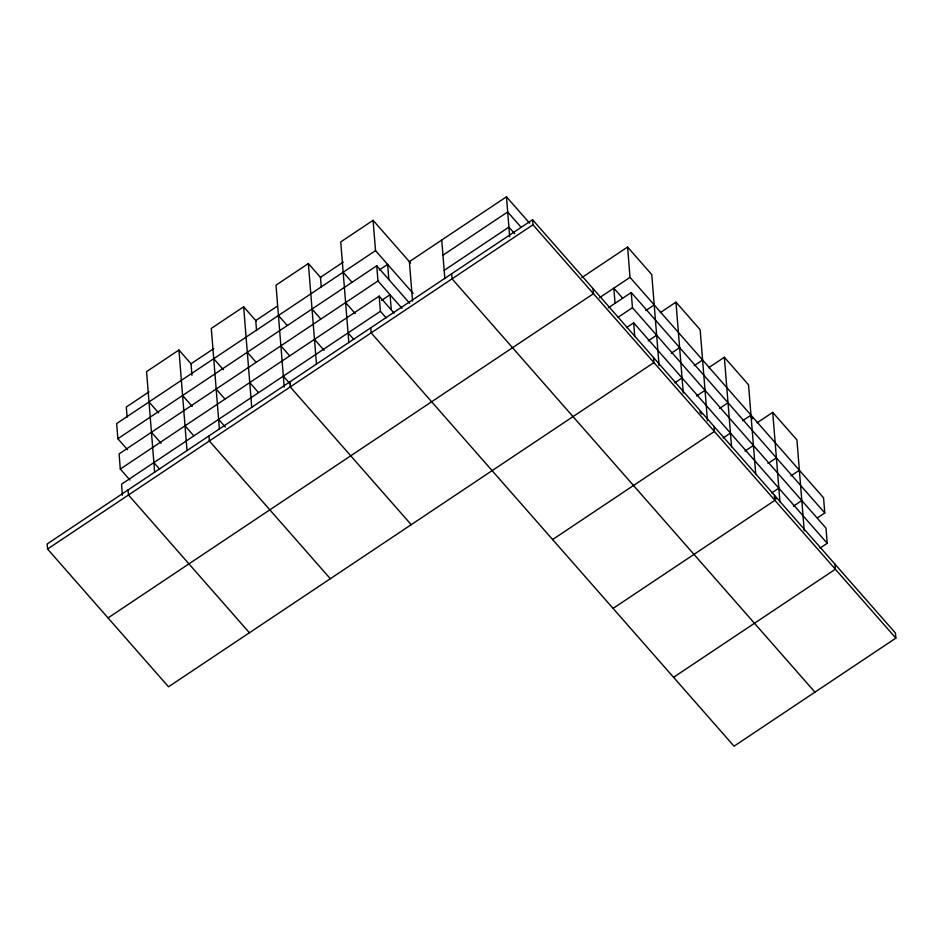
<?xml version="1.0" encoding="UTF-8"?>
<svg xmlns="http://www.w3.org/2000/svg" width="943" height="943" viewBox="0 0 943 943"><rect width="100%" height="100%" fill="white"/><g stroke="black" fill="none" stroke-linecap="round" stroke-linejoin="round"><path stroke-width="1.41" d="M191.441 364.257L178.934 350.018L146.566 371.625L154.664 472.243M256.154 321.033L243.648 306.781L211.291 328.4L219.389 429.006M320.879 277.796L308.373 263.545L276.004 285.163L284.22 387.149M410.618 263.062L373.086 220.32L340.729 241.938L348.827 342.545M149.077 391.805L126.303 407.022L127.116 417.124M213.802 348.58L191.028 363.786L191.959 375.338M277.325 306.145L255.742 320.561L256.555 330.663M343.24 262.119L320.467 277.325L321.28 287.438M373.086 220.32L375.526 250.638L116.649 423.56L117.863 438.731L127.494 449.681M117.863 438.731L376.752 265.796L409.639 303.257M379.239 270.016L387.632 264.417L388.846 279.576M376.752 265.796L377.966 280.955L119.089 453.889L120.303 469.048L129.934 480.011M529.683 223.255L506.462 196.804L409.38 261.647L412.551 301.1M120.303 469.048L379.192 296.126L394.127 313.123M442.962 255.199L507.676 211.963L521.231 227.393M381.679 300.346L390.072 294.735L391.286 309.893M379.192 296.126L380.406 311.284L121.529 484.207L122.413 495.228M444.177 270.358L508.902 227.122L514.701 233.734M370.752 327.822L371.165 332.879L734.043 746.196L895.85 638.116L895.449 633.071L532.559 219.743L47.15 543.981L47.551 549.038L168.514 686.81L653.923 362.572L653.523 357.515M47.551 549.038L532.96 224.799L532.559 219.743M581.796 277.631L627.578 247.042L651.766 274.602L659.086 365.566M108.032 617.924L593.442 293.686L593.041 288.629M599.559 297.705L630.018 277.36L627.578 247.042M608.341 307.819L631.232 292.519L824.783 512.957L817.546 517.79M617.995 317.343L632.458 307.689L631.232 292.519M645.778 310.553L654.206 304.919M626.447 327.669L633.672 322.848L827.223 543.286L819.986 548.107M660.3 312.616L675.966 302.149L700.154 329.708L707.474 420.672M648.218 340.871L656.646 335.236M671.192 353.271L679.62 347.637M694.166 365.66L702.594 360.026M674.834 382.787L682.06 377.954M708.688 367.723L724.354 357.256L748.542 384.815L755.756 474.4M696.606 395.977L705.034 390.343M719.58 408.378L728.008 402.744M552.61 539.537L714.405 431.458L714.004 426.401M742.542 420.767L750.982 415.132M723.222 437.894L730.448 433.061M757.076 422.829L772.73 412.374L796.929 439.921L804.249 530.885M744.982 451.096L753.422 445.461M767.956 463.484L776.395 457.85M790.929 475.885L799.369 470.251M771.61 493L778.835 488.168M613.08 608.424L774.887 500.344L774.486 495.287M793.369 506.202L801.809 500.568M673.561 677.31L835.368 569.23L834.968 564.173M630.018 277.36L823.557 497.798L824.783 512.957M750.746 416.57L752.679 418.775M632.458 307.689L825.997 528.127L827.223 543.286M622.545 298.094L613.834 288.169L615.06 303.328M699.73 411.855L701.675 414.06M774.25 496.725L776.183 498.93M532.96 224.799L895.85 638.116M814.952 692.162L452.062 278.833L451.65 273.788M375.526 250.638L413.058 293.379M377.966 280.955L402.024 308.361M380.406 311.284L386.182 317.862M343.169 272.256L351.833 282.122M345.609 302.573L355.228 313.536M348.05 332.891L353.825 339.468M312.027 309.033L320.691 318.899M314.467 339.35L324.086 350.313M278.444 315.481L287.108 325.347M280.884 345.81L289.548 355.676M283.324 376.127L290.067 383.801M411.219 524.685L290.255 386.913L289.855 381.868M247.314 352.258L255.966 362.124M249.754 382.587L258.406 392.441M213.731 358.717L223.35 369.68M216.171 389.035L224.823 398.901M218.611 419.364L225.342 427.026M182.588 395.494L192.207 406.457M330.321 578.731L209.358 440.959L208.957 435.902M185.028 425.812L193.692 435.678M149.006 401.954L158.636 412.904M151.446 432.271L161.064 443.234M153.886 462.589L159.662 469.166M249.423 632.765L128.46 494.992L128.048 489.947M772.73 412.374L779.944 501.959M724.354 357.256L731.556 446.841M675.966 302.149L683.286 393.113M633.672 322.848L634.792 336.627M506.462 196.804L509.68 236.776M441.737 240.029L444.848 278.621M308.373 263.545L316.471 364.163M243.648 306.781L251.746 407.388M178.934 350.018L187.02 450.624"/></g></svg>
